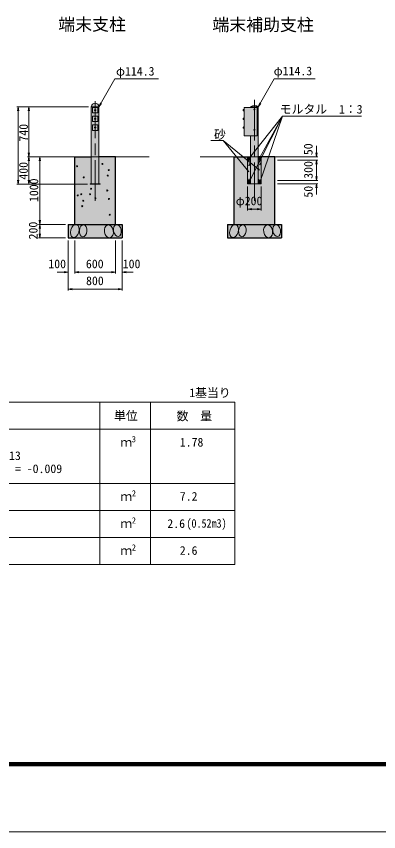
# Model space of a CAD drawing. Units: millimetres at full size, sheet at 1:20, with parts at other scales. Extents: x 0 to 19397, y -2099 to 11880.
# Drawn here: x 12313 to 14456, y 0 to 4821 of the extents above; entities that cross this region are included whole.
import ezdxf
from ezdxf.enums import TextEntityAlignment as Align

# ---------------------------------------------------------------- set-up
doc = ezdxf.new("R2010")
doc.units = ezdxf.units.MM
doc.header["$LTSCALE"] = 20
doc.linetypes.add('CHAIN', pattern=[18.5, 12, -1.5, 3.5, -1.5])
for name, color, linetype, lineweight in [('D-BGD', 8, 'Continuous', 13), ('D-TTL', 7, 'Continuous', 100), ('D-計画', 7, 'Continuous', 13), ('V-nasSTD', 11, 'Continuous', 25)]:
    doc.layers.add(name, color=color, linetype=linetype, lineweight=lineweight)
doc.layers.add('D-MTR-TXT', color=7, linetype='Continuous')
doc.styles.add('ＭＳ ゴシック', font='')
doc.styles.get('ＭＳ ゴシック').set_extended_font_data('MS Gothic')
pattern_1 = [(45, (14033.03, 4015.87), (-2.82843, 2.82843), [])]
pattern_2 = [(45, (14033.03, 3875.87), (-2.82843, 2.82843), [])]

msp = doc.modelspace()

# ---------------------------------------------------------------- hatches: boundary and pattern name
at = {"layer": 'D-BGD'}
for points in [[(12756.12, 3991.12), (12658.98, 3991.12), (12658.98, 3591.12), (12618.98, 3591.12), (12618.98, 3511.12), (12938.98, 3511.12), (12938.98, 3591.12), (12898.98, 3591.12), (12898.98, 3991.12), (12801.84, 3991.12), (12801.84, 4287.12, 0.87489), (12756.12, 4287.12)], [(13600.73, 3991.12), (13600.73, 3591.12), (13560.73, 3591.12), (13560.73, 3511.12), (13880.73, 3511.12), (13880.73, 3591.12), (13840.73, 3591.12), (13840.73, 3991.12), (13743.59, 3991.12), (13743.53, 3991.12), (13743.53, 4287.12, 0.26385), (13697.81, 4287.12), (13697.81, 4283.12), (13660.94, 4283.12), (13660.94, 4115.12), (13697.81, 4115.12), (13697.81, 3991.12)]]:
    msp.add_hatch(color=11, dxfattribs=at).paths.add_polyline_path(points)
at = {"layer": 'D-計画'}
h = msp.add_hatch(dxfattribs=at)
h.set_pattern_fill('USER', color=256, style=0, pattern_type=2)
h.set_pattern_definition(pattern_1)
h.paths.add_polyline_path([(13680.73, 3991.12), (13697.87, 3991.12), (13697.87, 3971.12), (13680.73, 3971.12)])
h = msp.add_hatch(dxfattribs=at)
h.set_pattern_fill('USER', color=256, style=0, pattern_type=2)
h.set_pattern_definition(pattern_1)
h.paths.add_polyline_path([(13743.59, 3991.12), (13760.73, 3991.12), (13760.73, 3971.12), (13743.59, 3971.12)])
h = msp.add_hatch(dxfattribs=at)
h.set_pattern_fill('USER', color=256, style=0, pattern_type=2)
h.set_pattern_definition(pattern_2)
h.paths.add_polyline_path([(13680.73, 3851.12), (13697.87, 3851.12), (13697.87, 3831.12), (13680.73, 3831.12)])
h = msp.add_hatch(dxfattribs=at)
h.set_pattern_fill('USER', color=256, style=0, pattern_type=2)
h.set_pattern_definition(pattern_2)
h.paths.add_polyline_path([(13743.59, 3851.12), (13760.73, 3851.12), (13760.73, 3831.12), (13743.59, 3831.12)])

# ---------------------------------------------------------------- linework, layer by layer
at = {"layer": 'D-BGD', "color": 7}
for p, q in [((13098.98, 3991.12), (12458.98, 3991.12)), ((13400.73, 3991.12), (14040.73, 3991.12))]:
    msp.add_line(p, q, dxfattribs=at)
at = {"layer": 'D-TTL'}
msp.add_line((400, 400), (16420, 400), dxfattribs=at)
at = {"layer": 'D-計画', "linetype": 'CHAIN'}
for p, q in [((12778.98, 3730.09), (12778.98, 4320.45)), ((13720.73, 4327.67), (13720.73, 3731.12))]:
    msp.add_line(p, q, dxfattribs=at)
at = {"layer": 'D-計画'}
for p, q in [((12740.12, 4287.12), (12315.89, 4287.12)), ((12323.89, 4287.12), (12323.89, 3828.72)), ((12387.89, 4287.12), (12387.89, 3991.12)), ((12756.12, 3991.12), (12756.12, 4287.12)), ((12756.12, 4287.12), (12801.84, 4287.12)), ((12762.98, 4283.12), (12794.98, 4283.12)), ((12762.98, 4251.12), (12762.98, 4283.12)), ((12762.98, 4251.12), (12794.98, 4251.12)), ((12794.98, 4251.12), (12794.98, 4283.12)), ((12801.84, 3991.12), (12801.84, 4287.12)), ((13660.94, 4283.12), (13737.74, 4283.12)), ((13660.94, 4115.12), (13660.94, 4283.12)), ((13697.81, 4283.12), (13697.81, 4287.12)), ((13697.81, 4287.12), (13743.53, 4287.12)), ((13737.74, 4115.12), (13737.74, 4283.12)), ((13743.53, 3831.12), (13743.53, 4287.12)), ((12762.98, 4199.12), (12762.98, 4231.12)), ((12762.98, 4231.12), (12794.98, 4231.12)), ((12762.98, 4199.12), (12794.98, 4199.12)), ((12794.98, 4199.12), (12794.98, 4231.12)), ((13886.46, 4230.75), (13688.22, 3839.49)), ((13691.96, 3983.73), (13886.46, 4230.75)), ((13886.46, 4230.75), (13752, 3838.09)), ((12762.98, 4147.12), (12762.98, 4179.12)), ((12762.98, 4179.12), (12794.98, 4179.12)), ((12762.98, 4147.12), (12794.98, 4147.12)), ((12794.98, 4147.12), (12794.98, 4179.12)), ((13660.94, 4115.12), (13737.74, 4115.12)), ((13697.81, 3831.12), (13697.81, 4115.12)), ((13751.68, 3912.21), (13535.3, 4088.05)), ((14088.73, 3991.12), (14088.73, 4055.12)), ((14088.73, 3991.12), (14084.73, 4015.12)), ((14088.73, 3991.12), (14092.73, 4015.12)), ((12527.02, 3991.12), (12379.89, 3991.12)), ((12387.89, 3991.12), (12387.89, 3828.72)), ((12451.89, 3991.12), (12451.89, 3591.12)), ((12543.02, 3991.12), (12658.98, 3991.12)), ((12756.12, 3831.12), (12756.12, 3991.12)), ((12801.84, 3831.12), (12801.84, 3991.12)), ((12898.98, 3991.12), (13014.94, 3991.12)), ((13680.73, 3831.12), (13680.73, 3991.12)), ((13697.87, 3971.12), (13680.73, 3971.12)), ((13760.73, 3971.12), (13743.59, 3971.12)), ((13760.73, 3991.12), (13760.73, 3831.12)), ((13856.73, 3991.12), (14096.73, 3991.12)), ((13856.73, 3971.12), (14096.73, 3971.12)), ((14088.73, 3971.12), (14088.73, 3851.12)), ((12732.98, 3828.72), (12315.89, 3828.72)), ((12748.98, 3828.72), (12748.98, 3831.12)), ((12748.98, 3831.12), (12808.98, 3831.12)), ((12748.98, 3828.72), (12808.98, 3828.72)), ((12808.98, 3828.72), (12808.98, 3831.12)), ((13697.87, 3851.12), (13680.73, 3851.12)), ((13760.73, 3831.12), (13680.73, 3831.12)), ((13680.73, 3815.12), (13680.73, 3672.9)), ((13760.73, 3851.12), (13743.59, 3851.12)), ((13760.73, 3815.12), (13760.73, 3672.9)), ((13856.73, 3851.12), (14096.73, 3851.12)), ((13856.73, 3831.12), (14096.73, 3831.12)), ((14088.73, 3831.12), (14084.73, 3807.12)), ((14088.73, 3831.12), (14092.73, 3807.12)), ((14088.73, 3831.12), (14088.73, 3767.12)), ((13680.73, 3680.9), (13760.73, 3680.9)), ((12602.98, 3591.12), (12443.89, 3591.12)), ((12451.89, 3591.12), (12451.89, 3511.12)), ((12602.98, 3511.12), (12443.89, 3511.12)), ((12618.98, 3495.12), (12618.98, 3200.5)), ((12658.98, 3495.12), (12658.98, 3300.58)), ((12898.98, 3495.12), (12898.98, 3300.58)), ((12938.98, 3495.12), (12938.98, 3200.5)), ((12618.98, 3308.5), (12554.98, 3308.5)), ((12618.98, 3308.5), (12594.98, 3312.5)), ((12618.98, 3308.5), (12594.98, 3304.5)), ((12658.98, 3308.5), (12898.98, 3308.5)), ((12938.98, 3308.5), (12962.98, 3312.5)), ((12938.98, 3308.5), (12962.98, 3304.5)), ((12938.98, 3308.5), (13002.98, 3308.5)), ((12618.98, 3208.5), (12938.98, 3208.5)), ((10159.26, 2539.32), (13605.96, 2539.32)), ((12805.96, 2539.32), (12805.96, 2379.32)), ((13105.96, 2539.32), (13105.96, 2379.32)), ((13605.96, 2539.32), (13605.96, 2379.32)), ((10159.26, 2379.32), (13605.96, 2379.32)), ((12805.96, 2379.32), (12805.96, 1579.32)), ((13105.96, 2379.32), (13105.96, 1579.32)), ((13605.96, 2379.32), (13605.96, 1579.32)), ((10159.26, 2059.32), (13605.96, 2059.32)), ((10159.26, 1899.32), (13605.96, 1899.32)), ((10159.26, 1739.32), (13605.96, 1739.32)), ((10159.26, 1579.32), (13605.96, 1579.32))]:
    msp.add_line(p, q, dxfattribs=at)
at = {"layer": 'D-計画', "lineweight": 30}
for p, q in [((12658.98, 3591.12), (12658.98, 3991.12)), ((12658.98, 3991.12), (12756.12, 3991.12)), ((12898.98, 3991.12), (12801.84, 3991.12)), ((12898.98, 3591.12), (12898.98, 3991.12)), ((13600.73, 3591.12), (13600.73, 3991.12)), ((13600.73, 3991.12), (13697.87, 3991.12)), ((13840.73, 3991.12), (13743.59, 3991.12)), ((13840.73, 3591.12), (13840.73, 3991.12)), ((12618.98, 3591.12), (12618.98, 3511.12)), ((12618.98, 3591.12), (12938.98, 3591.12)), ((12938.98, 3591.12), (12938.98, 3511.12)), ((13560.73, 3591.12), (13560.73, 3511.12)), ((13560.73, 3591.12), (13880.73, 3591.12)), ((13880.73, 3591.12), (13880.73, 3511.12)), ((12618.98, 3511.12), (12938.98, 3511.12)), ((13560.73, 3511.12), (13880.73, 3511.12))]:
    msp.add_line(p, q, dxfattribs=at)
at = {"layer": 'D-計画'}
for points in [[(12801.84, 4287.12), (12896.36, 4450.83), (13153.55, 4450.83)], [(13743.59, 4287.12), (13838.11, 4450.83), (14079.81, 4450.83)], [(12810.37, 4309.91), (12801.84, 4287.12), (12817.3, 4305.91)], [(13752.12, 4309.91), (13743.59, 4287.12), (13759.05, 4305.91)], [(12327.89, 4263.12), (12323.89, 4287.12), (12319.89, 4263.12)], [(12391.89, 4263.12), (12387.89, 4287.12), (12383.89, 4263.12)], [(13751.77, 3983.51), (13886.46, 4230.75), (14354.75, 4230.75)], [(13688.75, 3902.59), (13535.3, 4088.05), (13463.3, 4088.05)], [(12383.89, 4015.12), (12387.89, 3991.12), (12391.89, 4015.12)], [(12391.89, 3967.12), (12387.89, 3991.12), (12383.89, 3967.12)], [(12455.89, 3967.12), (12451.89, 3991.12), (12447.89, 3967.12)], [(13755.75, 3995), (13751.77, 3983.51), (13759.26, 3993.09)], [(14092.73, 3947.12), (14088.73, 3971.12), (14084.73, 3947.12)], [(13679.56, 3910.56), (13688.75, 3902.59), (13682.64, 3913.11)], [(13741.11, 3918.22), (13751.68, 3912.21), (13743.63, 3921.33)], [(14084.73, 3875.12), (14088.73, 3851.12), (14092.73, 3875.12)], [(12319.89, 3852.72), (12323.89, 3828.72), (12327.89, 3852.72)], [(12383.89, 3852.72), (12387.89, 3828.72), (12391.89, 3852.72)], [(13704.73, 3684.9), (13680.73, 3680.9), (13704.73, 3676.9)], [(13736.73, 3676.9), (13760.73, 3680.9), (13736.73, 3684.9)], [(12447.89, 3615.12), (12451.89, 3591.12), (12455.89, 3615.12)], [(12455.89, 3567.12), (12451.89, 3591.12), (12447.89, 3567.12)], [(12447.89, 3535.12), (12451.89, 3511.12), (12455.89, 3535.12)], [(12682.98, 3312.5), (12658.98, 3308.5), (12682.98, 3304.5)], [(12874.98, 3304.5), (12898.98, 3308.5), (12874.98, 3312.5)], [(12642.98, 3212.5), (12618.98, 3208.5), (12642.98, 3204.5)], [(12914.98, 3204.5), (12938.98, 3208.5), (12914.98, 3212.5)]]:
    msp.add_lwpolyline(points, dxfattribs=at)
for points in [[(12775.58, 4265.16), (12778.98, 4263.19), (12782.38, 4265.16), (12782.38, 4269.08), (12778.98, 4271.05), (12775.58, 4269.08)], [(12775.58, 4213.16), (12778.98, 4211.19), (12782.38, 4213.16), (12782.38, 4217.08), (12778.98, 4219.05), (12775.58, 4217.08)], [(12775.58, 4161.16), (12778.98, 4159.19), (12782.38, 4161.16), (12782.38, 4165.08), (12778.98, 4167.05), (12775.58, 4165.08)]]:
    msp.add_lwpolyline(points, close=True, dxfattribs=at)
for centre, radius in [((12778.98, 4267.12), 2), ((13657.81, 4267.12), 2.2), ((13720.74, 4271.12), 3), ((12778.98, 4215.12), 2), ((13657.81, 4215.12), 2.2), ((12778.98, 4163.12), 2), ((13657.81, 4163.12), 2.2), ((13720.74, 4151.12), 3), ((13683.64, 3957.51), 0.23), ((13685.4, 3967.7), 0.23), ((13685.75, 3963.83), 0.23), ((13688.21, 3963.83), 0.23), ((13690.32, 3961.37), 0.23), ((13691.73, 3959.26), 0.23), ((13694.54, 3958.21), 0.23), ((13694.89, 3967.35), 0.23), ((13746.28, 3964.35), 0.23), ((13746.44, 3968.73), 0.23), ((13748.78, 3962.48), 0.23), ((13749.09, 3955.76), 0.23), ((13749.4, 3957.79), 0.23), ((13750.34, 3964.2), 0.23), ((13754.09, 3962.95), 0.23), ((13756.59, 3966.7), 0.23), ((13757.21, 3957.64), 0.23), ((13759.09, 3968.73), 0.23), ((12672.45, 3934.97), 3.09), ((12822.11, 3948.72), 3.09), ((12859.41, 3912.27), 3.09), ((12859.41, 3912.27), 3.09), ((12859.41, 3912.27), 3.09), ((13683.29, 3938.88), 0.23), ((13685.4, 3953.29), 0.23), ((13685.75, 3944.86), 0.23), ((13685.75, 3944.86), 0.23), ((13688.92, 3940.29), 0.23), ((13690.67, 3949.78), 0.23), ((13692.43, 3949.78), 0.23), ((13692.78, 3944.5), 0.23), ((13694.54, 3948.72), 0.23), ((13694.89, 3941.34), 0.23), ((13746.59, 3949.05), 0.23), ((13747.22, 3942.95), 0.23), ((13748.31, 3952.33), 0.23), ((13750.5, 3944.05), 0.23), ((13750.97, 3939.05), 0.23), ((13751.28, 3948.42), 0.23), ((13754.56, 3946.23), 0.23), ((13755.18, 3943.11), 0.23), ((13755.96, 3951.86), 0.23), ((13757.06, 3938.86), 0.23), ((12711.77, 3869.27), 3.09), ((12711.77, 3869.27), 3.09), ((12711.77, 3869.27), 3.09), ((12853.52, 3879.91), 3.09), ((13682.94, 3859.1), 0.23), ((13689.97, 3857.34), 0.23), ((13692.78, 3859.1), 0.23), ((13747.84, 3857.12), 0.23), ((13683.99, 3855.24), 0.23), ((13686.46, 3854.18), 0.23), ((13694.89, 3854.53), 0.23), ((13747.69, 3852.9), 0.23), ((13754.09, 3852.59), 0.23), ((13758.46, 3853.84), 0.23), ((12676.46, 3762.31), 3.09), ((12696.94, 3769.52), 3.09), ((12749.43, 3769.07), 3.09), ((12755.32, 3801.43), 3.09), ((12755.32, 3801.43), 3.09), ((12755.32, 3801.43), 3.09), ((12851.02, 3791.53), 3.09), ((12708.85, 3731.08), 3.09), ((12708.85, 3731.08), 3.09), ((12708.85, 3731.08), 3.09), ((12780.99, 3745.22), 3.09), ((12860.99, 3741.89), 3.09), ((12702.96, 3698.72), 3.09), ((12865.45, 3647.7), 3.09)]:
    msp.add_circle(centre, radius, dxfattribs=at)
for centre, radius, start, end in [((12778.98, 4284.06), 23.06, 7.63525, 172.36475), ((13720.67, 4246.82), 46.34, 60.43883, 119.56117), ((13657.81, 4267.12), 4, 38.43321, 321.56679), ((13657.81, 4215.12), 4, 38.43321, 321.56679), ((13657.81, 4163.12), 4, 38.43321, 321.56679)]:
    msp.add_arc(centre, radius, start, end, dxfattribs=at)
for centre, major_axis, ratio in [((12658.88, 3552.09), (10.46, 38.15), 0.628112), ((12708.04, 3553.39), (3.66, 35.28), 0.632485), ((12860.21, 3550.13), (6.75, -37.75), 0.687389), ((12910.48, 3554.67), (-6.28, 34.91), 0.632485), ((13600.63, 3552.09), (10.46, 38.15), 0.628112), ((13649.79, 3553.39), (3.66, 35.28), 0.632485), ((13801.96, 3550.13), (6.75, -37.75), 0.687389), ((13852.23, 3554.67), (-6.28, 34.91), 0.632485)]:
    msp.add_ellipse(centre, major_axis=major_axis, ratio=ratio, dxfattribs=at)
at = {"layer": 'V-nasSTD', "color": 7, "lineweight": 13}
msp.add_line((0, 0), (16820, 0), dxfattribs=at)

# ---------------------------------------------------------------- texts
at = {"layer": 'D-MTR-TXT', "style": 'ＭＳ ゴシック', "width": 0.85}
msp.add_text('(0.52m3)', height=51.32, dxfattribs=at).set_placement((13556.49, 1782.19), align=Align.BOTTOM_RIGHT)
at = {"layer": 'D-計画', "style": 'ＭＳ ゴシック'}
for s, height, p in [('端末支柱', 73.31, (12561.12, 4715.25)), ('端末補助支柱', 73.31, (13472, 4713.15)), ('φ114.3', 51.32, (12902.54, 4455.45)), ('φ114.3', 51.32, (13834.76, 4457.06)), ('φ200', 51.32, (13610.4, 3688.9)), ('100', 51.32, (12502.13, 3316.5)), ('600', 51.32, (12724.48, 3316.5)), ('100', 51.32, (12942.19, 3316.5)), ('800', 51.32, (12725.22, 3216.5)), ('1基当り', 51.32, (13335.46, 2554.1)), ('単位', 51.32, (12890.6, 2418.18)), ('数\u3000量', 51.32, (13260.59, 2416.24)), ('ｍ', 51.32, (12928.03, 2260.87)), ('3', 36.66, (12995.72, 2291.42)), ('1.78', 51.32, (13279.51, 2261.89)), ('-π/4×0.20^ 2×0.40 = -0.013', 51.32, (11386.42, 2182.26)), ('-π/4×0.11^ 2×(0.40+0.57) = -0.009', 51.32, (11386.42, 2105.26)), ('ｍ', 51.32, (12928.03, 1940.87)), ('2', 36.66, (12995.72, 1971.42)), ('7.2', 51.32, (13279.51, 1941.89)), ('ｍ', 51.32, (12928.03, 1780.87)), ('2', 36.66, (12995.72, 1811.42)), ('2.6', 51.32, (13205.93, 1780.98)), ('2', 36.66, (12995.72, 1651.42)), ('2.6', 51.32, (13279.51, 1621.89)), ('ｍ', 51.32, (12928.03, 1620.87))]:
    msp.add_text(s, height=height, dxfattribs=at).set_placement(p, align=Align.BOTTOM_LEFT)
msp.add_text('モルタル\u30001：3', height=51.32, dxfattribs=at).set_placement((14115.58, 4230.75), align=Align.BOTTOM_CENTER)
for s, p in [('740', (12396.61, 4080.68)), ('50', (14080.06, 4000.28)), ('400', (12395.97, 3855.5)), ('300', (14080.73, 3860.71)), ('1000', (12457.71, 3723.12)), ('50', (14080.68, 3749.35)), ('200', (12453.67, 3502.23))]:
    msp.add_text(s, height=51.32, rotation=90, dxfattribs=at).set_placement(p, align=Align.BOTTOM_LEFT)
at = {"layer": 'D-計画', "insert": (13521.8, 4090.55), "char_height": 51.32, "attachment_point": 8, "style": 'ＭＳ ゴシック'}
msp.add_mtext('\\T1.15;砂\\~', dxfattribs=at)

doc.saveas('drawing.dxf')
